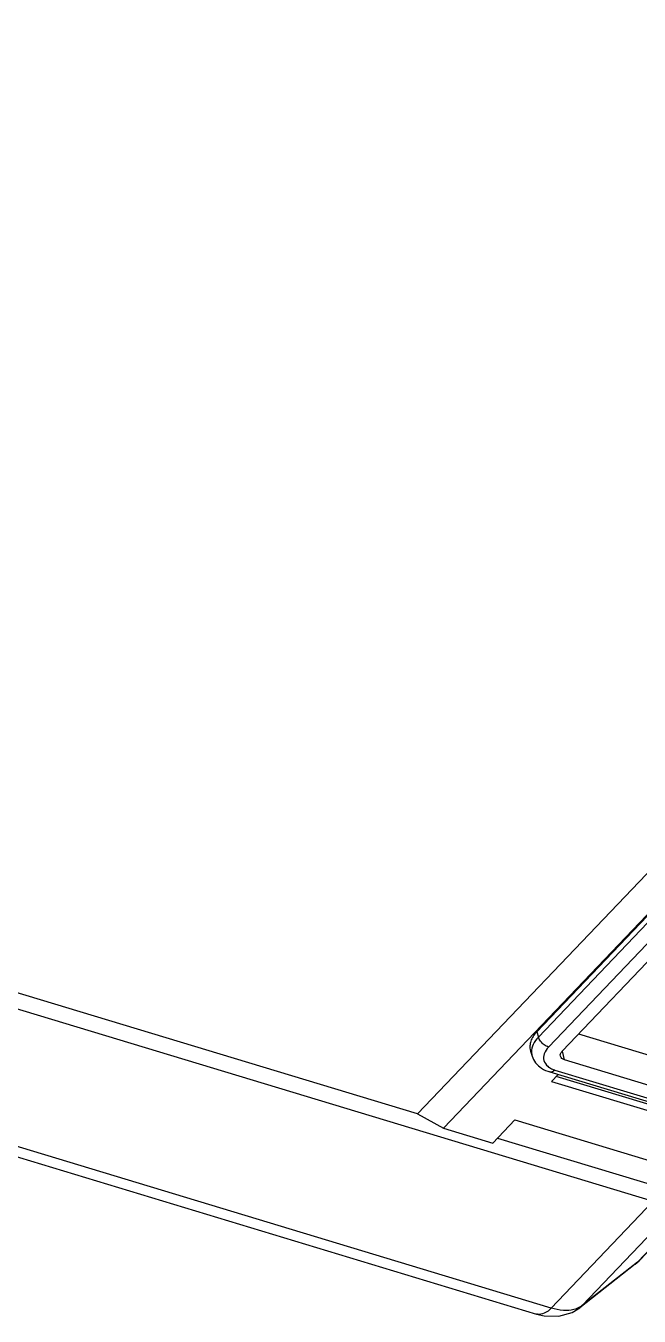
# Model space of a CAD drawing. Header units: millimetres. Extents: x 14343 to 15285, y -9166 to -7819.
# Drawn here: x 15108.2 to 15137.9, y -8728.8 to -8666.4 of the extents above; entities that cross this region are included whole.
import ezdxf

# ---------------------------------------------------------------- set-up
doc = ezdxf.new("R2010")
doc.units = ezdxf.units.MM

# ---------------------------------------------------------------- blocks, each defined once
blk = doc.blocks.new('u9')
at = {"color": 7, "linetype": 'Continuous'}
for p, q in [((-320.066, 236.013), (-320.7, 235.829)), ((-326.146, 230.289), (-321.184, 235.498)), ((-324.62, 230.45), (-319.694, 235.621)), ((-323.859, 233.403), (-321.184, 235.498)), ((-323.747, 233.504), (-321.069, 235.602)), ((-321.184, 235.498), (-321.073, 235.599)), ((-320.7, 235.829), (-321.069, 235.602)), ((-319.694, 235.621), (-219.654, 205.33)), ((-219.279, 205.724), (-318.973, 235.91)), ((-323.746, 233.504), (-323.937, 233.332)), ((-328.937, 228.081), (-323.936, 233.332)), ((-323.859, 233.403), (-328.931, 228.077)), ((-323.936, 233.332), (-323.936, 233.332)), ((-223.556, 199.849), (-324.62, 230.45)), ((-317.091, 227.397), (-325.17, 229.843)), ((-317.926, 226.52), (-326.291, 229.053)), ((-319.626, 224.199), (-329.75, 227.264)), ((-317.926, 226.52), (-316.862, 227.637)), ((-314.491, 226.919), (-316.862, 227.637)), ((-420.518, 115.604), (-314.491, 226.919)), ((-319.867, 224.103), (-329.748, 227.095)), ((-319.707, 224.651), (-328.071, 227.183)), ((-328.015, 226.857), (-319.936, 224.41)), ((-313.234, 226.229), (-314.491, 226.919)), ((-419.033, 115.154), (-313.234, 226.229)), ((-329.55, 226.4), (-320.336, 223.61)), ((-313.234, 226.229), (-223.3, 198.998)), ((-321.011, 222.36), (-329.168, 224.83)), ((-320.023, 224.319), (-319.707, 224.651)), ((-320.336, 223.61), (-320.24, 223.186)), ((-320.221, 223.19), (-327.73, 215.306)), ((-327.07, 215.106), (-319.56, 222.99)), ((-318.694, 223.191), (-318.772, 223.435)), ((-326.58, 214.623), (-319.07, 222.507)), ((-326.504, 214.369), (-318.994, 222.253)), ((-318.994, 222.253), (-319.07, 222.507))]:
    blk.add_line(p, q, dxfattribs=at)
blk.add_lwpolyline([(-318.973, 235.91), (-319.351, 235.998), (-320.066, 236.013)], dxfattribs=at)
for points, start_tangent, end_tangent in [([(-321.184, 235.498), (-321.064, 235.578)], (0.785201, 0.619241), (0.869766, 0.493464)), ([(-321.064, 235.578), (-320.786, 235.69)], (0.869766, 0.493464), (0.967397, 0.253263)), ([(-320.786, 235.69), (-320.279, 235.732), (-319.694, 235.621)], (0.967397, 0.253263), (0.95708, -0.289825)), ([(-319.694, 235.621), (-319.356, 235.873), (-319.025, 235.923), (-318.973, 235.91)], (0.689698, 0.724097), (0.952763, -0.303716)), ([(-319.867, 224.103), (-319.717, 224.2), (-319.627, 224.197)], (0.689698, 0.724097), (0.96423, -0.265068)), ([(-319.225, 224.014), (-319.626, 224.199)], (-0.833205, 0.552965), (-0.957088, 0.289796)), ([(-320.336, 223.61), (-320.205, 223.541), (-320.137, 223.437), (-320.134, 223.426)], (0.957088, -0.289796), (0.205698, -0.978615)), ([(-319.709, 224.043), (-319.867, 224.103)], (-0.904368, 0.426753), (-0.957088, 0.289796)), ([(-319.338, 223.644), (-319.52, 223.922), (-319.709, 224.043)], (-0.264371, 0.964421), (-0.904368, 0.426753)), ([(-319.56, 222.99), (-319.353, 223.315), (-319.338, 223.644)], (0.689698, 0.724097), (-0.264371, 0.964421)), ([(-318.772, 223.435), (-318.938, 223.749), (-319.225, 224.014)], (-0.306276, 0.951943), (-0.833205, 0.552965)), ([(-320.142, 223.314), (-320.221, 223.19)], (-0.313268, -0.949665), (-0.689698, -0.724097)), ([(-320.134, 223.426), (-320.142, 223.314)], (0.205698, -0.978615), (-0.313268, -0.949665)), ([(-319.56, 222.99), (-319.354, 222.884), (-319.176, 222.708), (-319.07, 222.507)], (0.957088, -0.289796), (0.287072, -0.957909)), ([(-319.07, 222.507), (-318.821, 222.865), (-318.739, 223.232)], (0.689698, 0.724097), (-0.020143, 0.999797)), ([(-318.994, 222.253), (-318.818, 222.477), (-318.706, 222.708), (-318.661, 222.94), (-318.685, 223.162), (-318.694, 223.191)], (0.689698, 0.724097), (-0.306768, 0.951784)), ([(-318.739, 223.232), (-318.773, 223.435)], (-0.020143, 0.999797), (-0.304232, 0.952598))]:
    blk.add_spline(points, degree=3, dxfattribs=dict(at, start_tangent=start_tangent, end_tangent=end_tangent))

msp = doc.modelspace()

# ---------------------------------------------------------------- block references
at = {"rotation": 180}
msp.add_blockref('u9', (14813.948, -8492.81), dxfattribs=at)

doc.saveas('drawing.dxf')
